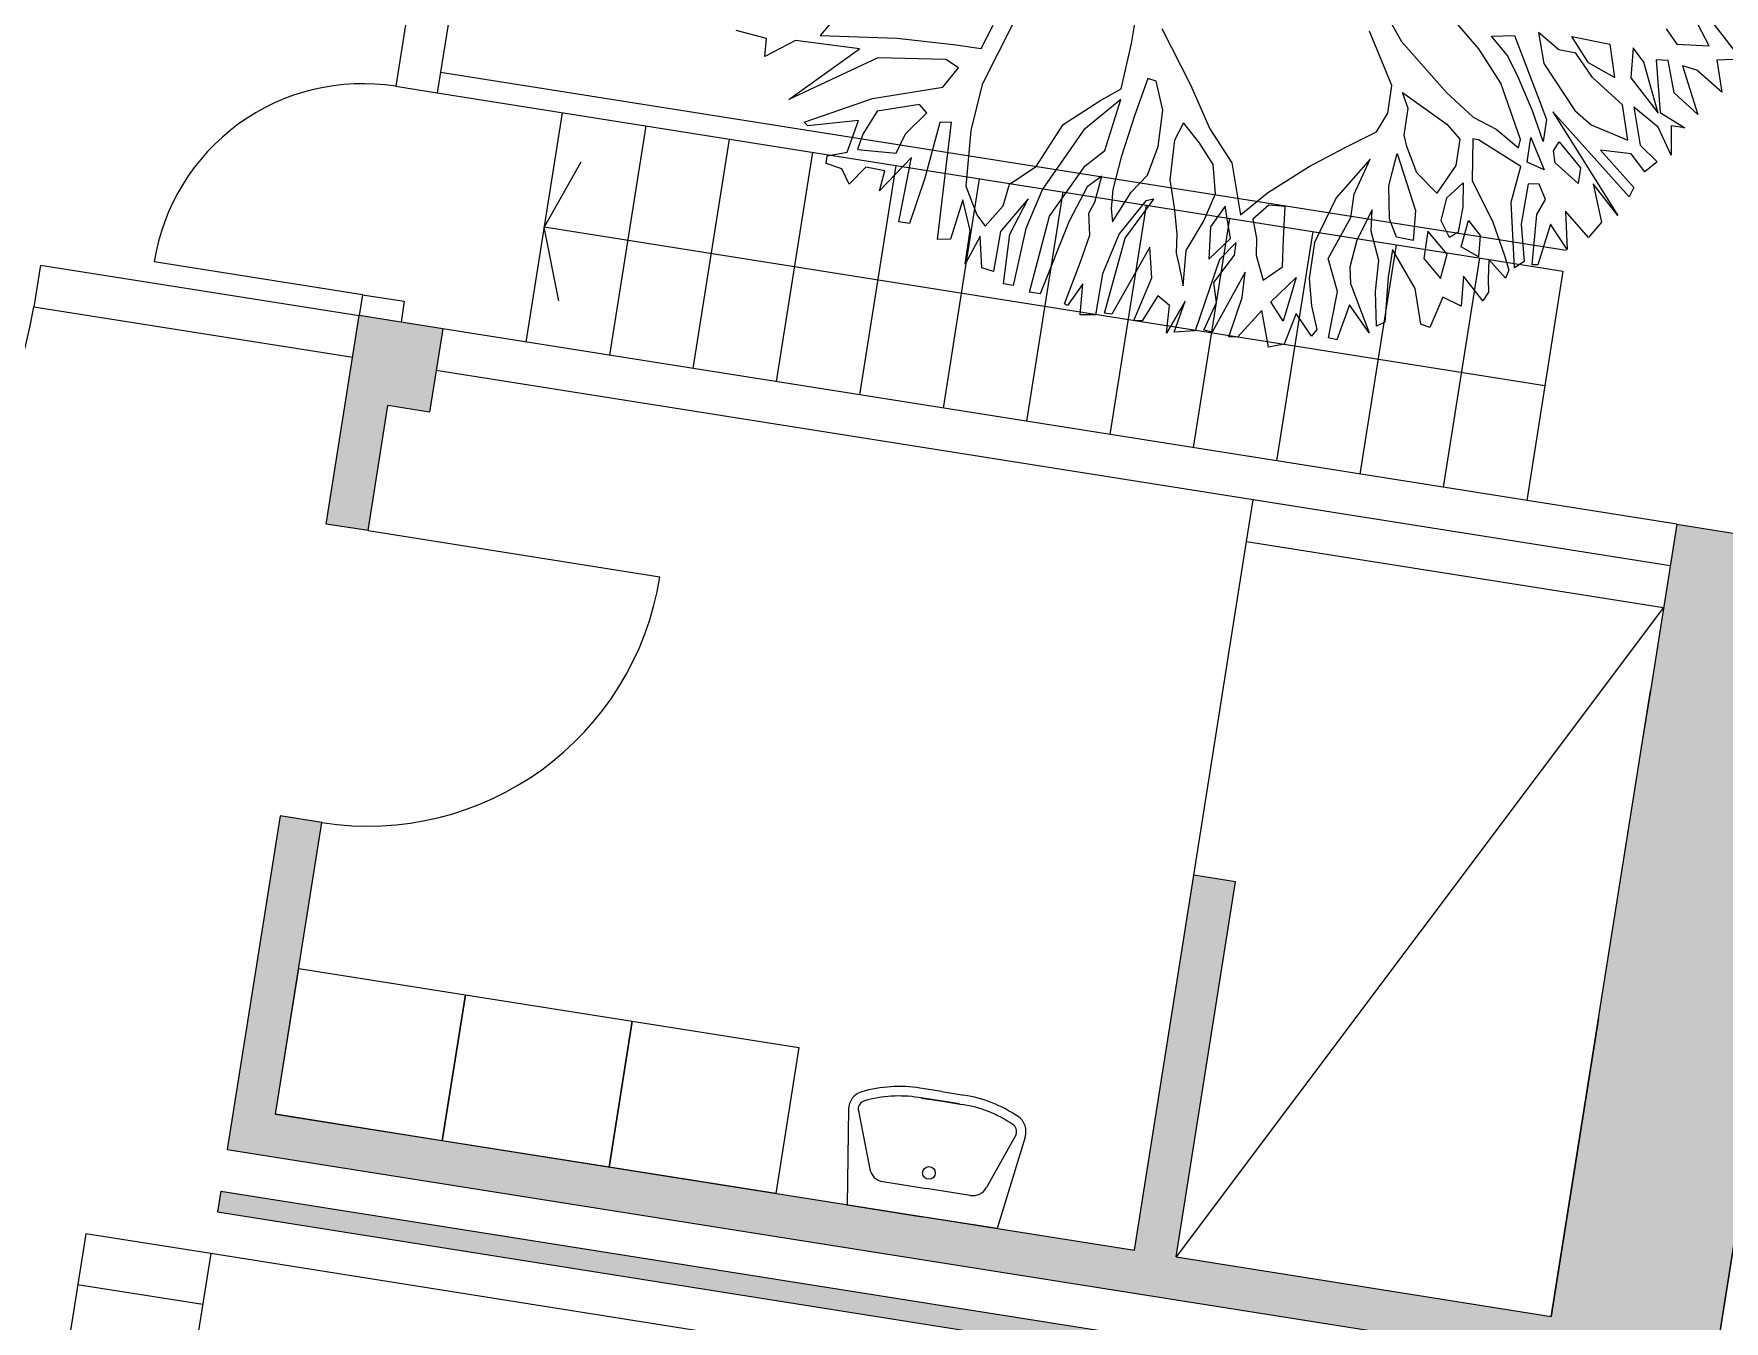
# Model space of a CAD drawing. Extents: x -640655 to -640254, y -1045449 to -1045159.
# Drawn here: x -640485.653 to -640481.648, y -1045385.985 to -1045382.935 of the extents above; entities that cross this region are included whole.
import ezdxf

# ---------------------------------------------------------------- set-up
doc = ezdxf.new("R2010")
doc.units = 0
doc.header["$MEASUREMENT"] = 0
doc.layers.get('0').update_dxf_attribs({"linetype": 'CONTINUOUS'})
doc.layers.add('FLOATING-WINDOWS', color=2, linetype='CONTINUOUS', plot=False)
for name, color, linetype in [('T_nabytek', 5, 'CONTINUOUS'), ('T_srafa', 8, 'CONTINUOUS'), ('T_stafaz', 7, 'CONTINUOUS'), ('T_tenka', 4, 'CONTINUOUS'), ('T_tlusta', 1, 'CONTINUOUS'), ('T_zarizovaky', 3, 'CONTINUOUS')]:
    doc.layers.add(name, color=color, linetype=linetype)

# ---------------------------------------------------------------- blocks, each defined once
blk = doc.blocks.new('CA0336B2$')
at = {"color": 0}
for p, q in [((-0.1778, -0.1882), (-0.1512, 0)), ((-0.1512, 0), (0, 0)), ((0.1512, 0), (0, 0)), ((0.1778, -0.1882), (0.1512, 0)), ((-0.0881, -0.0567), (0, -0.0567)), ((0.0881, -0.0567), (0, -0.0567)), ((-0.1591, -0.1911), (-0.1176, -0.0774)), ((0.1591, -0.1911), (0.1176, -0.0774)), ((0, -0.2331), (-0.0441, -0.2331)), ((-0.0378, -0.2331), (0, -0.2331)), ((0.0378, -0.2331), (0, -0.2331)), ((0, -0.2331), (0.0441, -0.2331)), ((0, -0.252), (-0.0441, -0.252)), ((0, -0.252), (0.0441, -0.252))]:
    blk.add_line(p, q, dxfattribs=at)
blk.add_circle((0, -0.0882), 0.0126, dxfattribs=at)
for centre, radius, start, end in [((-0.0881, -0.0882), 0.0315, 90, 159.9708), ((0.0881, -0.0882), 0.0315, 20.0292, 90), ((-0.1422, -0.1942), 0.036, 170.4672, 244.9424), ((-0.1422, -0.1942), 0.0171, 169.7937, 244.9424), ((0.1422, -0.1942), 0.0171, 295.0576, 10.2063), ((0.1422, -0.1942), 0.036, 295.0576, 9.5328), ((-0.0441, 0.0157), 0.2677, 244.9424, 270), ((-0.0441, 0.0157), 0.2488, 244.9424, 270), ((0.0441, 0.0157), 0.2488, 270, 295.0576), ((0.0441, 0.0157), 0.2677, 270, 295.0576)]:
    blk.add_arc(centre, radius, start, end, dxfattribs=at)
blk = doc.blocks.new('A$C0C461CEA')
for p, q in [((1.3671, -0.6897), (1.3392, -0.6522)), ((1.3642, -0.6412), (1.4321, -0.7059)), ((1.2787, -0.6696), (1.3042, -0.6964)), ((1.3042, -0.6964), (1.3671, -0.6897)), ((0.7095, -0.698), (0.7709, -0.7754)), ((0.9226, -0.7655), (0.8609, -0.7133)), ((1.0331, -0.7158), (1.0529, -0.7744)), ((1.0778, -0.743), (1.0331, -0.7158)), ((1.0985, -0.7134), (1.1742, -0.7168)), ((1.1386, -0.7592), (1.0985, -0.7134)), ((1.1742, -0.7168), (1.1934, -0.7796)), ((1.2204, -0.7164), (1.2251, -0.7751)), ((1.2458, -0.7413), (1.2204, -0.7164)), ((1.4321, -0.7059), (1.386, -0.7148)), ((1.386, -0.7148), (1.4058, -0.7752)), ((0.9433, -0.7377), (0.9871, -0.7289)), ((0.979, -0.7691), (0.9433, -0.7377)), ((0.9871, -0.7289), (1.0255, -0.7957)), ((1.1114, -0.7444), (1.0778, -0.743)), ((1.1514, -0.7861), (1.1114, -0.7444)), ((1.1934, -0.7796), (1.1386, -0.7592)), ((1.2691, -0.7915), (1.2458, -0.7413)), ((1.2919, -0.7301), (1.2685, -0.7327)), ((1.2685, -0.7327), (1.2929, -0.8333)), ((1.3135, -0.7911), (1.2919, -0.7301)), ((1.3508, -0.7403), (1.3214, -0.7364)), ((1.3214, -0.7364), (1.366, -0.826)), ((1.4058, -0.7752), (1.3508, -0.7403)), ((0.2491, -0.8621), (0.2501, -0.7864)), ((0.7657, -0.8636), (0.706, -0.7652)), ((0.7709, -0.7754), (0.8731, -0.8602)), ((0.9754, -0.8256), (0.9226, -0.7655)), ((1.0046, -0.8043), (0.979, -0.7691)), ((1.0529, -0.7744), (1.1269, -0.8559)), ((1.2173, -0.8298), (1.1514, -0.7861)), ((1.2251, -0.7751), (1.2887, -0.8351)), ((1.2887, -0.8351), (1.2691, -0.7915)), ((1.366, -0.826), (1.3135, -0.7911)), ((0.3033, -0.8237), (0.3757, -0.9238)), ((1.031, -0.9282), (0.9754, -0.8256)), ((1.0454, -0.8693), (1.0046, -0.8043)), ((1.0255, -0.7957), (1.0511, -0.8398)), ((0.0138, -0.8602), (-0.027, -0.9866)), ((0.8731, -0.8602), (0.9323, -0.8998)), ((1.0511, -0.8398), (1.075, -0.8816)), ((1.1269, -0.8559), (1.1631, -0.8784)), ((1.2389, -0.8968), (1.2173, -0.8298)), ((1.2932, -0.8627), (1.2401, -0.8314)), ((1.2401, -0.8314), (1.2642, -0.9026)), ((1.2929, -0.8333), (1.3453, -0.8556)), ((1.3453, -0.8556), (1.3183, -0.8558)), ((1.3183, -0.8558), (1.3273, -0.9128)), ((-0.322, -0.8868), (-0.355, -0.9418)), ((-0.0402, -0.9177), (-0.0239, -0.8689)), ((0.2433, -0.9527), (0.2491, -0.8621)), ((0.7663, -0.9182), (0.7657, -0.8636)), ((0.7886, -0.8736), (0.8839, -0.9213)), ((0.8039, -0.9029), (0.7886, -0.8736)), ((1.0754, -0.9254), (1.0454, -0.8693)), ((1.075, -0.8816), (1.0754, -0.9254)), ((1.2586, -1.0058), (1.085, -0.8647)), ((1.085, -0.8647), (1.2422, -1.0456)), ((1.1631, -0.8784), (1.2389, -0.8968)), ((1.3273, -0.9128), (1.2932, -0.8627)), ((-0.355, -0.9418), (-0.2064, -0.9235)), ((-0.2064, -0.9235), (-0.0948, -0.9182)), ((-0.0948, -0.9182), (-0.0402, -0.9177)), ((0.2917, -0.9247), (0.2774, -0.9986)), ((0.3085, -0.9269), (0.2917, -0.9247)), ((0.3757, -0.9238), (0.4269, -1.0031)), ((0.7499, -0.958), (0.7663, -0.9182)), ((0.8044, -0.9557), (0.8039, -0.9029)), ((0.8839, -0.9213), (0.9136, -0.9462)), ((0.9323, -0.8998), (0.9805, -0.9161)), ((0.9805, -0.9161), (1.0294, -0.9451)), ((1.0501, -0.9215), (1.0861, -0.9799)), ((1.0506, -0.9701), (1.0501, -0.9215)), ((1.0983, -0.9402), (1.1065, -0.9209)), ((1.1065, -0.9209), (1.1556, -0.9648)), ((1.2494, -0.9219), (1.1888, -0.9243)), ((1.1888, -0.9243), (1.265, -0.9866)), ((1.2815, -0.9528), (1.2494, -0.9219)), ((1.2642, -0.9026), (1.3023, -0.9298)), ((-0.458, -0.9638), (-0.5193, -0.9578)), ((-0.4017, -0.959), (-0.4559, -0.9991)), ((-0.2751, -0.9554), (-0.4017, -0.959)), ((-0.3963, -1.0748), (-0.2751, -0.9554)), ((-0.1053, -0.9495), (-0.2372, -0.9676)), ((-0.0776, -0.9619), (-0.1053, -0.9495)), ((0.2058, -0.9825), (0.2433, -0.9527)), ((0.33, -0.9813), (0.3085, -0.9269)), ((0.6932, -0.9987), (0.7499, -0.958)), ((0.813, -0.9766), (0.8044, -0.9557)), ((0.9136, -0.9462), (0.9141, -0.9984)), ((0.9495, -0.9416), (0.9387, -0.9417)), ((0.9387, -0.9417), (0.9503, -1.0232)), ((1.0399, -0.9804), (0.9495, -0.9416)), ((1.0294, -0.9451), (1.031, -0.9282)), ((1.1052, -0.9629), (1.0983, -0.9402)), ((1.3023, -0.9298), (1.2815, -0.9528)), ((-0.4559, -0.9991), (-0.458, -0.9638)), ((-0.2372, -0.9676), (-0.3963, -1.0748)), ((-0.1024, -1.0041), (-0.0776, -0.9619)), ((-0.027, -0.9866), (-0.0345, -1.0796)), ((0.1416, -1.0395), (0.2058, -0.9825)), ((0.2459, -0.9737), (0.1836, -1.0433)), ((0.2302, -1.0771), (0.2459, -0.9737)), ((0.3325, -1.0527), (0.33, -0.9813)), ((0.8405, -1.0243), (0.813, -0.9766)), ((1.0322, -1.0525), (1.0399, -0.9804)), ((1.0861, -0.9799), (1.0506, -0.9701)), ((1.1559, -0.996), (1.1052, -0.9629)), ((1.1556, -0.9648), (1.1559, -0.996)), ((1.2422, -1.0456), (1.1852, -0.9916)), ((1.1852, -0.9916), (1.2129, -1.0633)), ((1.265, -0.9866), (1.2586, -1.0058)), ((-0.2346, -1.0474), (-0.1024, -1.0041)), ((0.2774, -0.9986), (0.2638, -1.0851)), ((0.374, -0.9995), (0.3618, -1.0356)), ((0.4103, -1.0327), (0.374, -0.9995)), ((0.4269, -1.0031), (0.4796, -1.062)), ((0.6307, -1.0456), (0.6932, -0.9987)), ((0.7462, -1.0126), (0.6924, -1.0978)), ((0.7259, -1.0848), (0.7462, -1.0126)), ((0.7926, -1.0314), (0.7964, -0.9935)), ((0.7964, -0.9935), (0.8496, -1.098)), ((0.8853, -1.0581), (0.8405, -1.0243)), ((0.9141, -0.9984), (0.8853, -1.0581)), ((0.9503, -1.0232), (1.0014, -1.0948)), ((1.0594, -1.012), (1.0578, -1.0918)), ((1.0804, -1.0094), (1.0594, -1.012)), ((1.0975, -1.0368), (1.0804, -1.0094)), ((-0.36, -1.114), (-0.2346, -1.0474)), ((-0.1422, -1.0447), (-0.2218, -1.0707)), ((-0.1602, -1.1061), (-0.1253, -1.0589)), ((-0.1253, -1.0589), (-0.1422, -1.0447)), ((0.1022, -1.1287), (0.1416, -1.0395)), ((0.1836, -1.0433), (0.1219, -1.1705)), ((0.3205, -1.1116), (0.3325, -1.0527)), ((0.3618, -1.0356), (0.3649, -1.1136)), ((0.4443, -1.0708), (0.4103, -1.0327)), ((0.5581, -1.1093), (0.6307, -1.0456)), ((0.7904, -1.059), (0.7926, -1.0314)), ((0.8019, -1.1219), (0.7904, -1.059)), ((0.9063, -1.0639), (0.9336, -1.03)), ((0.9336, -1.03), (0.94, -1.0762)), ((1.0586, -1.1782), (1.0322, -1.0525)), ((1.0852, -1.0687), (1.0975, -1.0368)), ((1.1923, -1.0971), (1.1396, -1.0532)), ((1.1396, -1.0532), (1.1548, -1.1269)), ((-0.2218, -1.0707), (-0.2423, -1.1195)), ((-0.0975, -1.0737), (-0.109, -1.1854)), ((-0.0748, -1.0692), (-0.0975, -1.0737)), ((-0.0659, -1.3002), (-0.0748, -1.0692)), ((-0.0345, -1.0796), (-0.0274, -1.1888)), ((0.1969, -1.1128), (0.2302, -1.0771)), ((0.2638, -1.0851), (0.2579, -1.15)), ((0.4575, -1.1271), (0.4443, -1.0708)), ((0.4796, -1.062), (0.5124, -1.1601)), ((0.7263, -1.131), (0.7259, -1.0848)), ((0.9026, -1.1101), (0.9063, -1.0639)), ((0.94, -1.0762), (0.9387, -1.1266)), ((1.0578, -1.0918), (1.0753, -1.163)), ((1.0921, -1.1671), (1.0852, -1.0687)), ((1.1147, -1.0829), (1.1029, -1.1652)), ((1.1548, -1.1269), (1.1147, -1.0829)), ((1.2129, -1.0633), (1.1923, -1.0971)), ((-0.3515, -1.1205), (-0.36, -1.114)), ((-0.2551, -1.0944), (-0.3515, -1.1205)), ((-0.2671, -1.1593), (-0.2551, -1.0944)), ((-0.2423, -1.1195), (-0.248, -1.1507)), ((-0.1724, -1.1458), (-0.1602, -1.1061)), ((0.1433, -1.2207), (0.1969, -1.1128)), ((0.2939, -1.1497), (0.3205, -1.1116)), ((0.3649, -1.1136), (0.3822, -1.1656)), ((0.5124, -1.1601), (0.5581, -1.1093)), ((0.6924, -1.0978), (0.6639, -1.1905)), ((0.7657, -1.1097), (0.7454, -1.1729)), ((0.7703, -1.1516), (0.7657, -1.1097)), ((0.8208, -1.1553), (0.8019, -1.1219)), ((0.8496, -1.098), (0.8544, -1.1568)), ((0.9238, -1.1393), (0.9026, -1.1101)), ((0.9492, -1.1541), (0.9553, -1.1012)), ((0.9553, -1.1012), (0.9825, -1.1261)), ((1.0014, -1.0948), (1.0356, -1.1574)), ((-0.248, -1.1507), (-0.1724, -1.1458)), ((-0.1412, -1.1497), (-0.1927, -1.224)), ((-0.1459, -1.2782), (-0.1412, -1.1497)), ((0.0564, -1.1712), (0.1022, -1.1287)), ((0.2075, -1.1529), (0.183, -1.2245)), ((0.2324, -1.1275), (0.2075, -1.1529)), ((0.227, -1.1797), (0.2324, -1.1275)), ((0.2579, -1.15), (0.2606, -1.1878)), ((0.2669, -1.2129), (0.2939, -1.1497)), ((0.2966, -1.2402), (0.3401, -1.1558)), ((0.3401, -1.1558), (0.3252, -1.162)), ((0.443, -1.1842), (0.4575, -1.1271)), ((0.4805, -1.1478), (0.4581, -1.1925)), ((0.5003, -1.2089), (0.4805, -1.1478)), ((0.5643, -1.1326), (0.5376, -1.1641)), ((0.5961, -1.1299), (0.5643, -1.1326)), ((0.6027, -1.1929), (0.5961, -1.1299)), ((0.6954, -1.2172), (0.7263, -1.131)), ((0.7943, -1.206), (0.7703, -1.1516)), ((0.8544, -1.1568), (0.8208, -1.1553)), ((0.88, -1.1337), (0.8805, -1.1883)), ((0.9242, -1.1729), (0.88, -1.1337)), ((0.9387, -1.1266), (0.9238, -1.1393)), ((0.9853, -1.1681), (0.9492, -1.1541)), ((0.9825, -1.1261), (0.9853, -1.1681)), ((1.0356, -1.1574), (1.0485, -1.1843)), ((-0.3048, -1.1723), (-0.2671, -1.1593)), ((-0.3046, -1.1873), (-0.3048, -1.1723)), ((-0.2728, -1.193), (-0.3046, -1.1873)), ((-0.2267, -1.1823), (-0.2539, -1.2204)), ((-0.1889, -1.1838), (-0.2267, -1.1823)), ((-0.1927, -1.224), (-0.1889, -1.1838)), ((-0.109, -1.1854), (-0.1249, -1.278)), ((-0.0274, -1.1888), (0.0025, -1.2407)), ((0.0509, -1.215), (0.0564, -1.1712)), ((0.1219, -1.1705), (0.1016, -1.2523)), ((0.2188, -1.2032), (0.227, -1.1797)), ((0.2606, -1.1878), (0.2669, -1.2129)), ((0.3252, -1.162), (0.2839, -1.2338)), ((0.3822, -1.1656), (0.3953, -1.2159)), ((0.4184, -1.2451), (0.443, -1.1842)), ((0.5376, -1.1641), (0.5506, -1.2)), ((0.6639, -1.1905), (0.6646, -1.2619)), ((0.7454, -1.1729), (0.7399, -1.2275)), ((0.8727, -1.249), (0.8168, -1.1806)), ((0.8168, -1.1806), (0.8174, -1.2352)), ((0.8805, -1.1883), (0.9186, -1.2216)), ((0.9186, -1.2216), (0.9242, -1.1729)), ((1.0445, -1.2012), (1.0064, -1.1703)), ((1.0064, -1.1703), (1.0109, -1.2081)), ((1.0485, -1.1843), (1.0445, -1.2012)), ((1.0753, -1.163), (1.0586, -1.1782)), ((1.1029, -1.1652), (1.0921, -1.1671)), ((-0.2539, -1.2204), (-0.2728, -1.193)), ((-0.0289, -1.2158), (-0.0407, -1.2957)), ((-0.0056, -1.2726), (-0.0289, -1.2158)), ((0.0219, -1.2597), (0.0509, -1.215)), ((0.0969, -1.1936), (0.0532, -1.2654)), ((0.0724, -1.2676), (0.0969, -1.1936)), ((0.128, -1.3739), (0.1433, -1.2207)), ((0.183, -1.2245), (0.149, -1.3737)), ((0.2276, -1.2451), (0.2188, -1.2032)), ((0.3953, -1.2159), (0.3999, -1.2536)), ((0.4581, -1.1925), (0.4647, -1.2554)), ((0.4647, -1.2554), (0.5003, -1.2089)), ((0.5129, -1.2147), (0.4857, -1.2528)), ((0.5132, -1.2399), (0.5129, -1.2147)), ((0.5506, -1.2), (0.5551, -1.2335)), ((0.6099, -1.2474), (0.6027, -1.1929)), ((0.7236, -1.2781), (0.6954, -1.2172)), ((0.7967, -1.2666), (0.7943, -1.206)), ((1.0072, -1.2519), (0.9623, -1.2104)), ((0.9623, -1.2104), (0.9671, -1.2691)), ((1.0109, -1.2081), (1.0154, -1.2332)), ((0.0025, -1.2407), (0.0219, -1.2597)), ((0.1016, -1.2523), (0.0944, -1.3658)), ((0.2173, -1.2998), (0.2276, -1.2451)), ((0.2839, -1.2338), (0.2637, -1.3162)), ((0.2794, -1.3916), (0.2966, -1.2402)), ((0.3471, -1.25), (0.2938, -1.3915)), ((0.3602, -1.3086), (0.3471, -1.25)), ((0.3999, -1.2536), (0.4085, -1.2746)), ((0.4233, -1.3146), (0.4184, -1.2451)), ((0.4857, -1.2528), (0.4601, -1.3983)), ((0.4819, -1.299), (0.5132, -1.2399)), ((0.5551, -1.2335), (0.5766, -1.2795)), ((0.5766, -1.2795), (0.6099, -1.2474)), ((0.7399, -1.2275), (0.7462, -1.2587)), ((0.8174, -1.2352), (0.8248, -1.3233)), ((0.8944, -1.316), (0.8727, -1.249)), ((0.9292, -1.2569), (0.913, -1.32)), ((0.9671, -1.2691), (0.9292, -1.2569)), ((1.0154, -1.2332), (1.0072, -1.2519)), ((-0.1249, -1.278), (-0.1459, -1.2782)), ((-0.0049, -1.3398), (-0.0056, -1.2726)), ((0.0155, -1.2808), (-0.0049, -1.3398)), ((0.0287, -1.3413), (0.0155, -1.2808)), ((0.0532, -1.2654), (0.0521, -1.3452)), ((0.0752, -1.366), (0.0724, -1.2676)), ((0.4085, -1.2746), (0.4233, -1.3146)), ((0.5387, -1.2691), (0.4937, -1.3955)), ((0.541, -1.3195), (0.5387, -1.2691)), ((0.598, -1.3189), (0.6394, -1.2639)), ((0.6394, -1.2639), (0.6277, -1.3522)), ((0.6646, -1.2619), (0.6777, -1.3139)), ((0.7203, -1.3705), (0.7236, -1.2781)), ((0.7462, -1.2587), (0.7975, -1.3488)), ((0.8099, -1.3337), (0.7967, -1.2666)), ((-0.0407, -1.2957), (-0.0659, -1.3002)), ((0.1996, -1.3858), (0.2173, -1.2998)), ((0.2637, -1.3162), (0.2627, -1.3978)), ((0.3383, -1.3971), (0.3602, -1.3086)), ((0.4931, -1.3367), (0.4819, -1.299)), ((0.5273, -1.3994), (0.541, -1.3195)), ((0.6277, -1.3522), (0.598, -1.3189)), ((0.6777, -1.3139), (0.695, -1.3582)), ((0.7508, -1.3006), (0.7371, -1.3722)), ((0.7975, -1.3488), (0.7508, -1.3006)), ((0.8248, -1.3233), (0.8099, -1.3337)), ((0.913, -1.32), (0.8944, -1.316)), ((0.0521, -1.3452), (0.0287, -1.3413)), ((0.2285, -1.3417), (0.2056, -1.3881)), ((0.2333, -1.4023), (0.2285, -1.3417)), ((0.3774, -1.3421), (0.3551, -1.3951)), ((0.4027, -1.3568), (0.3774, -1.3421)), ((0.4056, -1.4114), (0.4027, -1.3568)), ((0.432, -1.3439), (0.4056, -1.4114)), ((0.42, -1.4071), (0.432, -1.3439)), ((0.4769, -1.3939), (0.4931, -1.3367)), ((0.5831, -1.3383), (0.5441, -1.3975)), ((0.6072, -1.407), (0.5831, -1.3383)), ((0.6503, -1.3334), (0.6365, -1.3965)), ((0.6867, -1.3727), (0.6503, -1.3334)), ((0.0944, -1.3658), (0.0752, -1.366)), ((0.149, -1.3737), (0.128, -1.3739)), ((0.2056, -1.3881), (0.1996, -1.3858)), ((0.695, -1.3582), (0.6867, -1.3727)), ((0.7371, -1.3722), (0.7203, -1.3705)), ((0.2627, -1.3978), (0.2333, -1.4023)), ((0.2938, -1.3915), (0.2794, -1.3916)), ((0.3551, -1.3951), (0.3383, -1.3971)), ((0.4601, -1.3983), (0.42, -1.4071)), ((0.4937, -1.3955), (0.4769, -1.3939)), ((0.5441, -1.3975), (0.5273, -1.3994)), ((0.6365, -1.3965), (0.6072, -1.407))]:
    blk.add_line(p, q)

msp = doc.modelspace()

# ---------------------------------------------------------------- hatches: boundary and pattern name
at = {"layer": 'T_srafa', "linetype": 'Continuous'}
h = msp.add_hatch(dxfattribs=at)
h.set_pattern_fill('AR-RROOF', color=256, scale=0.3, style=0)
h.set_pattern_definition([(350.99993615, (0, 0), (0.69880485945, 0.193058976496), [4.5, -0.6, 1.5, -0.3]), (350.99993615, (0.41755, 0.08574), (-0.23388865915, 0.44101824806), [0.9, -0.099, 1.8, -0.225]), (350.999936149, (0.18804, 0.2284), (1.57223708808, -0.045514161123), [2.4, -0.42, 1.2, -0.3])])
h.paths.add_polyline_path([(-640499.7285, -1045373.2857), (-640502.0984, -1045373.406), (-640502.9084, -1045378.5203), (-640488.9227, -1045380.7354), (-640491.1363, -1045394.7112), (-640491.6275, -1045397.8123), (-640491.8403, -1045399.1558), (-640484.3338, -1045400.3447), (-640484.3103, -1045400.196), (-640491.6686, -1045399.0305), (-640491.6061, -1045398.636), (-640484.2478, -1045399.8015), (-640483.6698, -1045396.152), (-640489.2255, -1045395.272), (-640488.7976, -1045379.9452), (-640499.8654, -1045378.1923)])
h.paths.add_polyline_path([(-640488.6429, -1045396.0679, -1), (-640488.791, -1045396.0445, -1)], flags=16)
h.paths.add_polyline_path([(-640499.0874, -1045373.2532), (-640499.7285, -1045373.2857), (-640499.8654, -1045378.1923), (-640488.7976, -1045379.9452), (-640489.2255, -1045395.272), (-640483.6698, -1045396.152), (-640483.6181, -1045395.826), (-640486.0256, -1045395.4447), (-640486.046, -1045395.5731), (-640486.1941, -1045395.5496), (-640486.1855, -1045395.4953), (-640488.7412, -1045395.0905), (-640488.7498, -1045395.1449), (-640488.8979, -1045395.1214), (-640488.8776, -1045394.993), (-640486.3629, -1045379.1159), (-640499.6325, -1045377.0142), (-640499.038, -1045373.261)])
h.paths.add_polyline_path([(-640485.7668, -1045399.9737), (-640484.3192, -1045400.203), (-640484.2383, -1045399.6917), (-640485.6858, -1045399.4625)], flags=24)
for points in [[(-640484.8816, -1045383.6029), (-640484.9598, -1045384.0967), (-640484.861, -1045384.1124), (-640484.8141, -1045383.8161), (-640484.7153, -1045383.8317), (-640484.684, -1045383.6342)], [(-640485.0693, -1045384.7881), (-640485.1944, -1045385.5783), (-640482.0733, -1045386.0726), (-640482.1486, -1045386.5475), (-640481.7535, -1045386.6101), (-640481.364, -1045384.1512), (-640481.5616, -1045384.1199), (-640481.5629, -1045384.1285), (-640481.7605, -1045384.0972), (-640481.823, -1045384.4923), (-640481.8436, -1045384.6218), (-640482.0577, -1045385.9738), (-640482.9466, -1045385.833), (-640482.8058, -1045384.9441), (-640482.9046, -1045384.9285), (-640483.0454, -1045385.8174), (-640485.08, -1045385.4951), (-640484.9705, -1045384.8037)], [(-640485.2101, -1045385.677), (-640485.2179, -1045385.7264), (-640482.1956, -1045386.2051), (-640483.6966, -1045395.682), (-640483.6472, -1045395.6898), (-640482.1384, -1045386.1635)]]:
    msp.add_hatch(color=256, dxfattribs=at).paths.add_polyline_path(points)
at = {"layer": 'T_srafa', "linetype": 'Continuous', "ltscale": 0.5}
h = msp.add_hatch(dxfattribs=at)
h.set_pattern_fill('ANSI31', color=256, angle=135, style=0)
h.set_pattern_definition([(170.999936149, (0, 0), (-0.019554445716, -0.123461020783), [])])
h.paths.add_polyline_path([(-640485.5299, -1045385.7782), (-640486.9847, -1045394.9637), (-640486.6884, -1045395.0107), (-640485.2335, -1045385.8252)])

# ---------------------------------------------------------------- linework, layer by layer
at = {"layer": 'FLOATING-WINDOWS', "linetype": 'Continuous'}
msp.add_lwpolyline([(-640498.8164, -1045371.8617), (-640479.503, -1045372.4009), (-640483.9517, -1045400.4888), (-640484.3468, -1045400.4263), (-640483.6181, -1045395.826), (-640488.8776, -1045394.993), (-640486.3629, -1045379.1159), (-640499.6325, -1045377.0142), (-640498.8164, -1045371.8617)], close=True, dxfattribs=at)
at = {"layer": 'T_nabytek', "linetype": 'Continuous'}
for points in [[(-640485.0253, -1045385.1494), (-640484.6302, -1045385.212), (-640484.685, -1045385.5577), (-640485.08, -1045385.4951)], [(-640484.6302, -1045385.212), (-640484.2351, -1045385.2746), (-640484.2899, -1045385.6203), (-640484.685, -1045385.5577)], [(-640484.2351, -1045385.2746), (-640483.84, -1045385.3372), (-640483.8948, -1045385.6829), (-640484.2899, -1045385.6203)]]:
    msp.add_lwpolyline(points, close=True, dxfattribs=at)
at = {"layer": 'T_tenka', "linetype": 'Continuous'}
for p, q in [((-640484.5352, -1045381.4161), (-640484.7955, -1045383.0597)), ((-640484.4364, -1045381.4317), (-640484.6968, -1045383.0753)), ((-640484.6889, -1045383.0259), (-640482.0222, -1045383.4483)), ((-640484.7955, -1045383.0597), (-640484.6968, -1045383.0753)), ((-640484.6968, -1045383.0753), (-640482.03, -1045383.4977)), ((-640484.4865, -1045383.6655), (-640484.4005, -1045383.1222)), ((-640484.2029, -1045383.1535), (-640484.289, -1045383.6967)), ((-640484.0054, -1045383.1848), (-640484.0914, -1045383.728)), ((-640483.8078, -1045383.2161), (-640483.8939, -1045383.7593)), ((-640483.6103, -1045383.2474), (-640483.6963, -1045383.7906)), ((-640483.4128, -1045383.2787), (-640483.4988, -1045383.8219)), ((-640483.2152, -1045383.3099), (-640483.3013, -1045383.8532)), ((-640483.0177, -1045383.3412), (-640483.1037, -1045383.8845)), ((-640482.073, -1045383.7693), (-640484.4435, -1045383.3938)), ((-640482.8202, -1045383.3725), (-640482.9062, -1045383.9158)), ((-640482.6226, -1045383.4038), (-640482.7087, -1045383.947)), ((-640482.4251, -1045383.4351), (-640482.5111, -1045383.9783)), ((-640484.8737, -1045383.5535), (-640485.3676, -1045383.4753)), ((-640482.2275, -1045383.4664), (-640482.3136, -1045384.0096)), ((-640485.6372, -1045383.4832), (-640485.6528, -1045383.582)), ((-640485.6372, -1045383.4832), (-640484.8816, -1045383.6029)), ((-640482.03, -1045383.4977), (-640482.116, -1045384.0409)), ((-640484.8737, -1045383.5535), (-640484.8816, -1045383.6029)), ((-640484.8737, -1045383.5535), (-640484.775, -1045383.5691)), ((-640485.6528, -1045383.582), (-640484.8972, -1045383.7016)), ((-640484.775, -1045383.5691), (-640484.7828, -1045383.6185)), ((-640481.7605, -1045384.0972), (-640484.684, -1045383.6342)), ((-640481.7761, -1045384.196), (-640484.6997, -1045383.7329)), ((-640482.7794, -1045384.1383), (-640482.7638, -1045384.0395)), ((-640484.861, -1045384.1124), (-640484.1696, -1045384.2219)), ((-640482.7794, -1045384.1383), (-640481.7918, -1045384.2948)), ((-640485.5299, -1045385.7782), (-640486.9847, -1045394.9637)), ((-640485.2335, -1045385.8252), (-640485.5299, -1045385.7782)), ((-640485.2335, -1045385.8252), (-640486.6884, -1045395.0107)), ((-640482.2112, -1045386.3039), (-640485.2335, -1045385.8252))]:
    msp.add_line(p, q, dxfattribs=at)
for centre, radius, start, end in [((-640484.8737, -1045383.5535), 0.5, 80.9999, 170.9999), ((-640486.5417, -1045383.4412), 0.9, 260.9999, 350.9999), ((-640484.861, -1045384.1124), 0.7, 260.9999, 350.9999)]:
    msp.add_arc(centre, radius, start, end, dxfattribs=at)
at = {"layer": 'T_tlusta', "linetype": 'Continuous'}
for p, q in [((-640484.3567, -1045383.2391), (-640484.4435, -1045383.3938)), ((-640484.4088, -1045383.5678), (-640484.4435, -1045383.3938)), ((-640484.9598, -1045384.0967), (-640484.8816, -1045383.6029)), ((-640484.684, -1045383.6342), (-640484.8816, -1045383.6029)), ((-640484.684, -1045383.6342), (-640484.7153, -1045383.8317)), ((-640484.861, -1045384.1124), (-640484.8141, -1045383.8161)), ((-640484.7153, -1045383.8317), (-640484.8141, -1045383.8161)), ((-640484.861, -1045384.1124), (-640484.9598, -1045384.0967)), ((-640481.7605, -1045384.0972), (-640481.823, -1045384.4923)), ((-640481.7605, -1045384.0972), (-640481.5629, -1045384.1285)), ((-640481.364, -1045384.1512), (-640481.7535, -1045386.6101)), ((-640482.0577, -1045385.9738), (-640481.823, -1045384.4923)), ((-640481.823, -1045384.4923), (-640481.8436, -1045384.6218)), ((-640485.0693, -1045384.7881), (-640485.1944, -1045385.5783)), ((-640484.9705, -1045384.8037), (-640485.0693, -1045384.7881)), ((-640485.08, -1045385.4951), (-640484.9705, -1045384.8037)), ((-640483.0454, -1045385.8174), (-640482.9046, -1045384.9285)), ((-640482.9466, -1045385.833), (-640482.8058, -1045384.9441)), ((-640482.8058, -1045384.9441), (-640482.9046, -1045384.9285)), ((-640481.946, -1045385.2685), (-640482.0577, -1045385.9738)), ((-640485.08, -1045385.4951), (-640483.0454, -1045385.8174)), ((-640485.1944, -1045385.5783), (-640482.0733, -1045386.0726)), ((-640485.2101, -1045385.677), (-640485.2179, -1045385.7264)), ((-640485.2101, -1045385.677), (-640482.1384, -1045386.1635)), ((-640485.2179, -1045385.7264), (-640482.1956, -1045386.2051)), ((-640482.9466, -1045385.833), (-640482.0577, -1045385.9738))]:
    msp.add_line(p, q, dxfattribs=at)
at = {"layer": 'T_zarizovaky', "linetype": 'Continuous'}
for p, q in [((-640482.9046, -1045384.9285), (-640482.7794, -1045384.1383)), ((-640481.7918, -1045384.2948), (-640482.9466, -1045385.833))]:
    msp.add_line(p, q, dxfattribs=at)

# ---------------------------------------------------------------- block references
at = {"layer": 'T_stafaz', "linetype": 'Continuous', "xscale": 1.210000000000059, "yscale": 1.210000000006403, "zscale": 1.21, "rotation": 350.9999361476358}
msp.add_blockref('A$C0C461CEA', (-640483.1869, -1045381.8811), dxfattribs=at)
at = {"layer": 'T_zarizovaky', "linetype": 'Continuous', "xscale": 1.190476190329016, "yscale": 1.190476190579066, "zscale": 1.190476190475965, "rotation": 170.9999360757795}
msp.add_blockref('CA0336B2$', (-640483.5484, -1045385.7377), dxfattribs=at)

doc.saveas('drawing.dxf')
